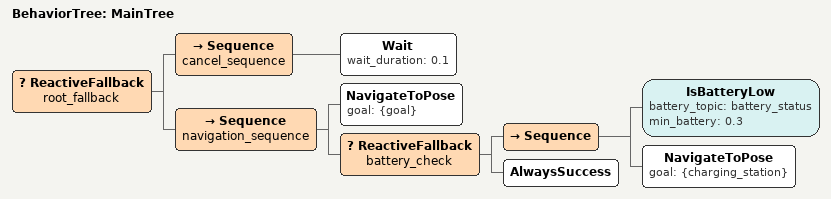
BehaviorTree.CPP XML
<?xml version="1.0"?>
<root main_tree_to_execute="MainTree">
  <BehaviorTree ID="MainTree">
    <ReactiveFallback name="root_fallback">
      <Sequence name="cancel_sequence"><!-- キャンセル処理のシーケンス -->
        <Wait wait_duration="0.1"/>  <!-- サービスチェック間隔 -->
      </Sequence>
      <Sequence name="navigation_sequence"><!-- メインのナビゲーション処理 -->
        <NavigateToPose goal="{goal}"/><!-- 目標地点へのナビゲーション -->
        <ReactiveFallback name="battery_check"><!-- バッテリー残量チェックとチャージステーションへの移動 -->
          <Sequence>
            <IsBatteryLow battery_topic="battery_status" min_battery="0.3"/>
            <NavigateToPose goal="{charging_station}"/>
          </Sequence>
          <AlwaysSuccess/>
        </ReactiveFallback>
      </Sequence>
    </ReactiveFallback>
  </BehaviorTree>
</root>
